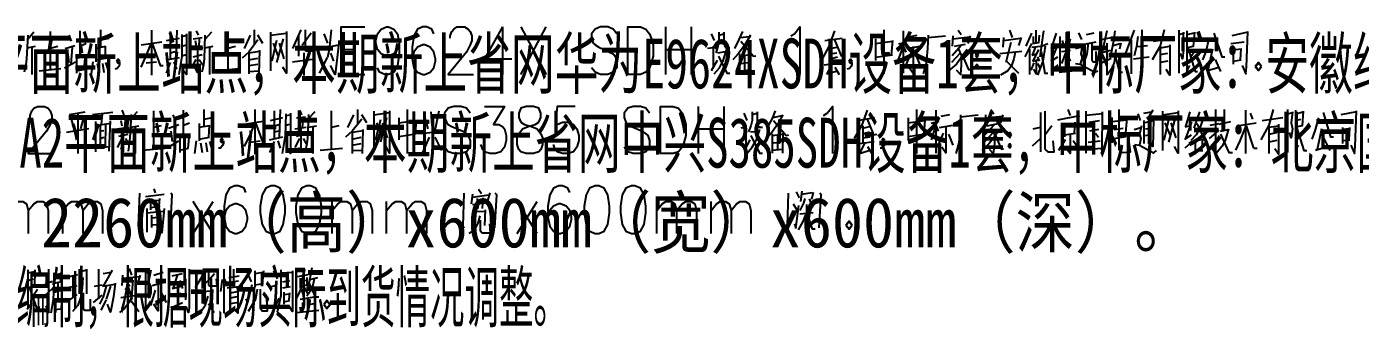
# Model space of a CAD drawing. Header units: metres. Extents: x 17 to 1264, y 17 to 859.
# Drawn here: x 667.9 to 985.7, y 331.8 to 403.9 of the extents above; entities that cross this region are included whole.
import ezdxf

# ---------------------------------------------------------------- set-up
doc = ezdxf.new("R2010")
doc.units = ezdxf.units.M
for name, color, linetype in [('LINES', 7, 'Continuous'), ('POLYLINES', 4, 'Continuous'), ('TEXTS', 3, 'Continuous')]:
    doc.layers.add(name, color=color, linetype=linetype)

msp = doc.modelspace()

# ---------------------------------------------------------------- linework, layer by layer
at = {"layer": 'LINES'}
for p, q in [((781.34, 403.92), (781.34, 392.54)), ((785.66, 392.54), (791.71, 403.92)), ((785.66, 403.92), (791.71, 392.54)), ((820.22, 392.54), (820.22, 403.92)), ((826.27, 403.92), (826.27, 392.54)), ((669.59, 402.62), (668.15, 400.9)), ((673.48, 402.77), (673.48, 393.7)), ((677.95, 401.9), (678.52, 400.46)), ((680.68, 396.72), (680.68, 402.91)), ((685.58, 398.88), (685.58, 403.2)), ((685.58, 400.75), (687.59, 401.18)), ((697.67, 403.06), (697.67, 392.4)), ((701.27, 400.61), (704.3, 401.18)), ((702.14, 402.77), (702.14, 396.29)), ((703.72, 403.06), (703.43, 396.43)), ((704.87, 402.05), (704.87, 396.72)), ((704.87, 401.62), (706.03, 401.9)), ((707.61, 401.04), (709.77, 401.33)), ((708.04, 400.61), (708.33, 399.31)), ((708.33, 402.91), (708.76, 401.9)), ((709.05, 401.18), (708.91, 398.88)), ((711.93, 402.62), (710.35, 400.9)), ((715.82, 402.77), (715.82, 393.7)), ((719.85, 398.74), (721.29, 401.9)), ((722.15, 403.2), (722.15, 399.74)), ((724.17, 399.89), (723.02, 401.9)), ((726.04, 402.62), (726.04, 393.41)), ((726.04, 401.9), (729.79, 402.34)), ((727.48, 400.61), (726.33, 395.71)), ((729.07, 401.04), (727.48, 395.42)), ((733.24, 403.2), (731.23, 398.74)), ((732.67, 401.9), (732.67, 396.86)), ((735.69, 402.34), (733.53, 399.46)), ((738.71, 402.19), (739.58, 400.03)), ((740.15, 399.17), (740.59, 403.2)), ((831.02, 402.19), (831.74, 400.61)), ((832.89, 402.62), (832.89, 400.46)), ((832.89, 401.9), (834.04, 402.19)), ((837.64, 400.9), (836.63, 398.74)), ((838.51, 402.77), (837.64, 400.9)), ((837.93, 401.33), (840.09, 401.62)), ((858.09, 400.61), (862.27, 401.18)), ((870.19, 401.04), (870.19, 395.86)), ((870.19, 399.89), (874.22, 400.46)), ((872.2, 403.2), (872.2, 392.69)), ((874.22, 400.61), (873.93, 397.15)), ((876.81, 402.91), (876.81, 392.83)), ((878.11, 401.47), (880.12, 401.9)), ((882.71, 401.33), (886.89, 401.76)), ((888.62, 401.76), (888.47, 399.31)), ((888.62, 401.04), (892.65, 401.47)), ((889.91, 403.06), (890.63, 402.05)), ((892.79, 401.76), (892.22, 399.89)), ((900.71, 401.33), (900.57, 399.02)), ((900.71, 400.61), (904.75, 401.18)), ((902.15, 403.06), (902.73, 401.33)), ((904.89, 401.33), (904.31, 399.46)), ((907.34, 402.34), (906.04, 399.31)), ((907.77, 401.62), (907.77, 400.03)), ((908.49, 400.03), (908.49, 403.06)), ((909.21, 401.9), (909.07, 400.03)), ((910.22, 402.91), (909.35, 396.72)), ((913.24, 402.34), (912.09, 398.74)), ((914.11, 401.62), (914.11, 393.26)), ((914.68, 400.61), (915.11, 399.31)), ((915.55, 394.13), (915.69, 402.62)), ((916.55, 401.04), (915.98, 398.74)), ((918.57, 402.48), (919.29, 400.9)), ((920.44, 402.05), (922.31, 402.48)), ((924.04, 400.9), (926.35, 401.33)), ((925.34, 402.91), (924.19, 397.87)), ((931.82, 403.06), (929.8, 397.58)), ((931.1, 400.75), (931.1, 392.69)), ((933.69, 403.2), (933.69, 392.26)), ((936.43, 400.46), (941.32, 401.18)), ((942.47, 403.06), (942.47, 392.83)), ((942.47, 402.05), (943.63, 402.34)), ((943.63, 402.62), (943.34, 399.89)), ((944.35, 402.05), (946.22, 402.48)), ((944.35, 400.61), (945.64, 400.75)), ((958.89, 402.62), (955.15, 401.76)), ((668.01, 398.88), (670.03, 399.31)), ((669.16, 399.02), (669.16, 392.54)), ((675.35, 399.17), (673.48, 398.74)), ((677.08, 398.74), (679.39, 399.46)), ((677.66, 397.87), (677.95, 395.42)), ((678.52, 394.99), (678.81, 399.02)), ((679.82, 397.3), (679.82, 392.83)), ((680.68, 399.31), (682.12, 400.03)), ((681.83, 397.3), (681.55, 393.84)), ((684.43, 399.74), (684.43, 395.57)), ((686.73, 399.17), (684.43, 398.74)), ((686.73, 396.43), (686.73, 399.31)), ((695.23, 399.6), (700.12, 400.32)), ((702.14, 399.31), (703.29, 399.46)), ((702.14, 397.73), (703.29, 398.02)), ((704.87, 399.31), (705.88, 399.6)), ((704.87, 397.01), (705.88, 397.3)), ((707.18, 398.45), (709.91, 398.88)), ((707.61, 396.72), (709.77, 397.3)), ((710.35, 398.88), (712.36, 399.31)), ((711.5, 399.02), (711.5, 392.54)), ((717.69, 399.17), (715.82, 398.74)), ((723.45, 398.02), (720.86, 397.58)), ((720.86, 397.87), (720.86, 392.69)), ((723.31, 392.69), (723.45, 398.3)), ((726.62, 400.03), (727.77, 397.01)), ((728.06, 400.03), (729.21, 396.29)), ((733.96, 397.73), (733.96, 392.26)), ((737.99, 398.74), (742.31, 399.6)), ((740.15, 399.17), (739.58, 396.58)), ((740.3, 397.58), (741.02, 395.71)), ((742.89, 398.45), (746.35, 398.45)), ((820.22, 398.45), (826.27, 398.45)), ((831.59, 398.88), (830.15, 398.74)), ((831.59, 394.42), (831.59, 399.31)), ((832.6, 397.73), (834.47, 398.02)), ((834.62, 398.3), (833.75, 395.57)), ((837.79, 397.44), (837.79, 392.83)), ((837.79, 396.86), (840.23, 397.3)), ((840.38, 397.44), (840.09, 392.83)), ((859.39, 399.31), (859.39, 395.14)), ((859.39, 398.74), (860.97, 399.02)), ((859.39, 397.44), (860.97, 397.73)), ((876.81, 399.31), (875.51, 395.86)), ((877.39, 400.18), (875.66, 399.74)), ((876.81, 399.31), (877.39, 397.87)), ((878.54, 397.44), (877.24, 394.42)), ((877.67, 398.74), (880.84, 399.31)), ((879.26, 392.83), (879.26, 399.17)), ((879.69, 397.3), (880.84, 394.7)), ((890.35, 397.58), (888.33, 395.42)), ((890.63, 399.46), (888.47, 397.01)), ((889.05, 399.31), (891.64, 399.74)), ((889.91, 398.74), (890.63, 397.15)), ((890.63, 396.72), (892.07, 398.59)), ((905.03, 398.02), (899.85, 397.44)), ((902.44, 400.18), (901.29, 395.42)), ((907.34, 399.89), (905.75, 396.72)), ((906.91, 398.59), (906.91, 392.54)), ((907.48, 399.02), (909.5, 399.31)), ((907.48, 397.15), (908.63, 397.44)), ((907.63, 399.89), (909.07, 400.18)), ((908.35, 399.17), (907.63, 397.3)), ((909.07, 398.45), (907.77, 395.86)), ((909.79, 399.31), (911.23, 399.89)), ((913.24, 398.88), (911.95, 398.59)), ((913.67, 399.74), (912.09, 395.86)), ((914.54, 398.02), (916.7, 398.3)), ((915.55, 397.87), (914.54, 395.14)), ((917.85, 398.74), (919.43, 399.17)), ((920.59, 397.44), (919.87, 395.42)), ((920.01, 399.74), (922.75, 400.32)), ((920.87, 399.89), (920.59, 397.44)), ((921.74, 400.03), (921.74, 396)), ((923.9, 397.73), (926.2, 398.3)), ((925.34, 400.03), (925.34, 392.4)), ((926.78, 399.46), (928.51, 399.89)), ((928.65, 400.03), (928.36, 398.59)), ((932.54, 399.17), (934.99, 399.46)), ((938.01, 399.31), (938.01, 392.54)), ((938.01, 398.88), (940.31, 399.31)), ((938.01, 397.3), (939.88, 397.58)), ((946.36, 398.16), (945.35, 396.72)), ((950.54, 398.59), (949.39, 393.55)), ((954.86, 399.89), (958.03, 400.32)), ((955.43, 398.74), (955.43, 394.99)), ((957.31, 398.59), (955.43, 398.3)), ((957.16, 396), (957.31, 398.74)), ((676.94, 394.13), (679.53, 395.57)), ((679.82, 396.43), (681.83, 396.86)), ((683.71, 395.57), (683.27, 392.69)), ((684.43, 396), (686.73, 396.43)), ((684.71, 395.14), (685.15, 392.83)), ((686.01, 395.14), (686.3, 392.98)), ((686.73, 395.42), (687.59, 392.69)), ((689.75, 395.71), (689.61, 395.71)), ((696.38, 395.28), (698.83, 395.57)), ((701.13, 396), (704.3, 396.58)), ((702.14, 395.42), (701.13, 392.83)), ((703, 395.57), (703.58, 393.84)), ((704.87, 396.86), (704.15, 392.54)), ((708.19, 396.14), (707.18, 394.13)), ((709.05, 396.14), (709.91, 394.85)), ((720.86, 396), (723.02, 396.43)), ((720.86, 394.7), (723.02, 394.99)), ((731.23, 395.57), (736.55, 396.29)), ((737.71, 392.83), (739.58, 396.58)), ((832.46, 395.86), (831.02, 393.41)), ((838.07, 395.14), (839.8, 395.42)), ((838.94, 397.01), (838.94, 393.55)), ((857.95, 394.85), (862.12, 395.42)), ((859.82, 394.99), (858.67, 392.83)), ((859.39, 396.29), (861.11, 396.72)), ((860.54, 394.27), (861.55, 392.54)), ((864.28, 395.71), (864.14, 395.71)), ((874.22, 397.15), (870.19, 396.58)), ((879.26, 392.69), (878.25, 394.13)), ((894.52, 397.15), (894.23, 397.15)), ((894.52, 394.42), (894.23, 394.42)), ((901.43, 395.71), (904.31, 392.83)), ((907.91, 395.28), (907.19, 393.55)), ((907.63, 395.71), (909.07, 396.14)), ((908.78, 396.72), (909.21, 395.71)), ((908.78, 395.14), (909.35, 394.13)), ((913.67, 394.85), (911.95, 393.41)), ((912.09, 395.71), (913.67, 396.72)), ((915.98, 397.15), (916.55, 395.71)), ((924.04, 395.28), (926.35, 396.43)), ((931.67, 396.29), (935.42, 396.72)), ((939.88, 395.71), (938.01, 395.42)), ((949.1, 393.41), (951.98, 394.27)), ((951.11, 396.14), (952.41, 393.26)), ((955.43, 395.71), (957.31, 396)), ((670.89, 393.41), (676.07, 393.98)), ((679.82, 393.41), (681.83, 393.84)), ((713.23, 393.41), (718.41, 393.98)), ((720.86, 393.26), (723.31, 393.41)), ((742.89, 392.54), (748.51, 392.54)), ((840.09, 393.55), (837.79, 393.26)), ((858.52, 392.69), (861.11, 393.41)), ((913.96, 393.12), (916.99, 393.41)), ((922.46, 393.12), (923.18, 393.41)), ((827.99, 373.68), (827.99, 384.91)), ((834.04, 384.91), (834.04, 373.68)), ((678.09, 383.04), (681.83, 383.62)), ((678.52, 381.89), (679.1, 379.87)), ((680.11, 383.33), (680.11, 373.68)), ((680.83, 379.58), (681.55, 382.32)), ((688.46, 383.47), (683.56, 382.9)), ((685.72, 380.59), (686.01, 383.18)), ((687.59, 374.26), (687.88, 381.46)), ((689.9, 382.18), (692.06, 382.46)), ((690.33, 381.6), (690.62, 380.3)), ((690.62, 384.05), (691.05, 382.9)), ((691.48, 382.32), (691.19, 380.02)), ((694.22, 383.62), (692.78, 382.03)), ((698.11, 383.9), (698.11, 374.83)), ((702.71, 382.9), (703.29, 381.6)), ((705.31, 377.71), (705.31, 384.05)), ((710.2, 380.02), (710.2, 384.19)), ((710.2, 381.89), (712.22, 382.32)), ((719.85, 380.74), (724.75, 381.46)), ((722.3, 384.19), (722.3, 373.54)), ((726.04, 381.6), (728.92, 382.32)), ((726.91, 383.9), (726.91, 377.42)), ((728.35, 384.19), (728.06, 377.57)), ((729.64, 383.18), (729.5, 377.86)), ((729.64, 382.75), (730.79, 382.9)), ((732.23, 382.18), (734.39, 382.46)), ((732.67, 381.6), (732.95, 380.3)), ((732.95, 384.05), (733.39, 382.9)), ((733.82, 382.32), (733.53, 380.02)), ((736.55, 383.62), (735.11, 382.03)), ((740.44, 383.9), (740.44, 374.83)), ((744.47, 379.87), (745.91, 382.9)), ((746.78, 384.19), (746.78, 380.88)), ((748.94, 381.02), (747.79, 382.9)), ((750.67, 383.76), (750.67, 374.4)), ((750.67, 382.9), (754.41, 383.47)), ((752.25, 381.74), (750.95, 376.85)), ((753.69, 382.18), (752.25, 376.42)), ((756.57, 382.18), (756.57, 376.99)), ((756.57, 381.02), (760.6, 381.6)), ((758.59, 384.19), (758.59, 373.68)), ((760.75, 381.74), (760.46, 378.29)), ((763.63, 379.58), (762.76, 382.46)), ((764.2, 383.62), (764.49, 380.3)), ((765.21, 378.86), (766.22, 383.9)), ((838.79, 383.33), (839.51, 381.6)), ((840.81, 383.62), (840.81, 381.6)), ((840.81, 383.04), (841.96, 383.33)), ((845.56, 382.03), (844.41, 379.87)), ((846.28, 383.9), (845.56, 382.03)), ((845.71, 382.32), (848.01, 382.75)), ((865.87, 381.6), (870.04, 382.32)), ((877.96, 382.18), (877.96, 376.99)), ((877.96, 381.02), (881.99, 381.6)), ((879.98, 384.19), (879.98, 373.68)), ((881.99, 381.74), (881.71, 378.29)), ((884.59, 384.05), (884.59, 373.82)), ((885.88, 382.61), (887.9, 383.04)), ((890.49, 382.46), (894.67, 382.9)), ((896.39, 382.9), (896.25, 380.45)), ((896.39, 382.18), (900.43, 382.61)), ((897.69, 384.19), (898.41, 383.18)), ((900.57, 382.9), (899.99, 381.02)), ((909.5, 383.47), (909.5, 374.11)), ((910.65, 374.69), (910.65, 383.76)), ((913.67, 381.74), (918.86, 382.75)), ((916.7, 382.75), (916.12, 384.19)), ((920.3, 383.76), (920.3, 373.82)), ((920.3, 383.62), (920.3, 374.4)), ((924.33, 383.18), (920.3, 382.75)), ((921.02, 381.17), (923.61, 381.6)), ((924.19, 374.4), (924.33, 383.62)), ((926.49, 382.32), (926.49, 376.27)), ((926.49, 381.31), (930.09, 381.74)), ((930.09, 382.18), (929.66, 377.71)), ((932.68, 383.18), (933.26, 381.6)), ((934.12, 383.33), (935.99, 383.62)), ((934.12, 381.02), (936.43, 381.6)), ((934.12, 381.6), (934.12, 376.13)), ((934.84, 382.46), (935.42, 381.46)), ((936.28, 384.05), (935.13, 382.03)), ((938.59, 383.76), (938.59, 374.4)), ((938.59, 382.9), (942.33, 383.47)), ((940.03, 381.74), (938.87, 376.85)), ((941.61, 382.18), (940.03, 376.42)), ((945.07, 383.62), (944.06, 380.16)), ((947.37, 383.62), (946.07, 379.73)), ((946.79, 381.6), (948.23, 382.03)), ((953.27, 384.19), (953.27, 379.15)), ((958.46, 373.68), (958.46, 384.05)), ((959.47, 383.33), (960.04, 381.89)), ((962.35, 381.6), (967.24, 382.32)), ((968.39, 384.19), (968.39, 373.97)), ((968.39, 383.18), (969.55, 383.47)), ((969.55, 383.62), (969.26, 381.02)), ((970.27, 383.18), (972.14, 383.62)), ((970.27, 381.6), (971.56, 381.89)), ((980.78, 381.02), (983.95, 381.46)), ((984.81, 383.62), (981.07, 382.9)), ((682.7, 379.58), (677.37, 378.72)), ((684.28, 381.31), (684.28, 374.11)), ((687.88, 380.88), (684.28, 380.3)), ((685.43, 380.45), (685.43, 375.12)), ((686.3, 379.15), (685.43, 379.01)), ((686.73, 380.59), (686.59, 375.26)), ((689.47, 379.58), (692.35, 380.02)), ((689.9, 377.86), (692.06, 378.29)), ((692.63, 380.02), (694.65, 380.3)), ((693.79, 380.16), (693.79, 373.68)), ((699.98, 380.3), (698.11, 379.87)), ((701.71, 379.73), (704.15, 380.59)), ((702.28, 379.01), (702.57, 376.56)), ((703.15, 376.13), (703.43, 380.16)), ((704.44, 378.29), (704.44, 373.97)), ((705.31, 380.45), (706.75, 381.02)), ((706.6, 378.29), (706.31, 374.98)), ((709.05, 380.88), (709.05, 376.7)), ((711.5, 380.3), (709.05, 379.87)), ((711.35, 377.57), (711.5, 380.45)), ((726.91, 380.3), (728.06, 380.59)), ((726.91, 378.86), (728.06, 379.15)), ((729.5, 378.14), (730.51, 378.29)), ((729.64, 380.45), (730.51, 380.74)), ((731.8, 379.58), (734.54, 380.02)), ((732.23, 377.86), (734.39, 378.29)), ((734.97, 380.02), (736.99, 380.3)), ((736.12, 380.16), (736.12, 373.68)), ((742.31, 380.3), (740.44, 379.87)), ((748.07, 379.15), (745.48, 378.72)), ((745.48, 379.01), (745.48, 373.68)), ((747.93, 373.68), (748.07, 379.44)), ((751.24, 381.02), (752.39, 378.14)), ((752.68, 381.02), (753.83, 377.42)), ((760.6, 378.29), (756.57, 377.71)), ((767.23, 379.01), (762.04, 378.43)), ((827.99, 379.58), (834.04, 379.58)), ((839.37, 380.02), (838.07, 379.73)), ((839.37, 375.55), (839.37, 380.45)), ((840.38, 378.86), (842.25, 379.01)), ((842.54, 379.44), (841.67, 376.7)), ((845.56, 378.43), (845.56, 373.82)), ((845.56, 378), (848.01, 378.29)), ((848.15, 378.58), (848.01, 373.82)), ((867.16, 380.3), (867.16, 376.27)), ((867.16, 379.73), (868.75, 380.16)), ((867.16, 378.43), (868.75, 378.86)), ((881.99, 378.29), (877.96, 377.71)), ((885.31, 381.31), (883.43, 380.88)), ((884.59, 380.45), (883.43, 376.99)), ((884.59, 380.45), (885.16, 379.01)), ((886.31, 378.58), (885.02, 375.55)), ((885.45, 379.87), (888.62, 380.45)), ((887.03, 373.82), (887.03, 380.3)), ((887.61, 378.29), (888.62, 375.7)), ((898.27, 378.72), (896.11, 376.42)), ((898.55, 380.59), (896.25, 378.14)), ((896.83, 380.3), (899.42, 380.88)), ((897.69, 379.73), (898.55, 378.29)), ((898.55, 377.86), (899.85, 379.58)), ((902.3, 378.29), (902.15, 378.29)), ((907.77, 379.58), (909.5, 380.02)), ((912.23, 380.3), (910.65, 378.14)), ((915.26, 380.88), (915.26, 377.71)), ((915.26, 380.3), (917.71, 380.88)), ((915.26, 378.14), (917.85, 378.58)), ((917.71, 381.17), (917.56, 378.58)), ((923.32, 379.44), (921.16, 379.01)), ((922.31, 381.31), (922.31, 376.56)), ((922.6, 378.58), (923.32, 377.57)), ((927.07, 379.44), (929.23, 379.73)), ((931.82, 379.44), (933.4, 379.87)), ((934.55, 379.58), (935.85, 379.73)), ((934.55, 378), (935.99, 378.29)), ((935.27, 381.31), (935.27, 375.98)), ((939.16, 381.02), (940.31, 378.14)), ((940.6, 381.02), (941.75, 377.42)), ((945.21, 380.3), (943.91, 380.02)), ((945.5, 381.17), (944.06, 377.28)), ((949.82, 377.28), (952.12, 379.3)), ((949.96, 380.45), (952.12, 380.88)), ((952.12, 380.74), (954.86, 381.31)), ((952.41, 379.01), (954.28, 379.44)), ((956.3, 380.3), (960.91, 381.02)), ((960.33, 374.98), (958.6, 380.3)), ((963.93, 380.45), (963.93, 373.68)), ((963.93, 380.02), (966.23, 380.3)), ((963.93, 378.29), (965.8, 378.72)), ((972.28, 379.3), (971.27, 377.86)), ((976.46, 379.58), (975.45, 374.69)), ((981.5, 379.87), (981.5, 376.13)), ((983.23, 379.58), (981.5, 379.44)), ((983.08, 376.99), (983.23, 379.87)), ((684.28, 374.98), (687.59, 375.41)), ((685.43, 377.28), (686.3, 377.57)), ((690.62, 377.28), (689.47, 375.12)), ((691.48, 377.28), (692.2, 375.98)), ((701.56, 375.12), (704.15, 376.7)), ((704.44, 377.57), (706.46, 378)), ((708.33, 376.7), (707.9, 373.68)), ((709.05, 377.14), (711.5, 377.57)), ((709.34, 376.27), (709.77, 373.97)), ((710.63, 376.27), (710.92, 374.11)), ((711.5, 376.56), (712.36, 373.68)), ((714.52, 376.85), (714.23, 376.85)), ((721.15, 376.42), (723.59, 376.7)), ((725.75, 376.99), (728.92, 377.71)), ((726.91, 376.56), (725.75, 373.97)), ((727.77, 376.7), (728.35, 374.98)), ((729.5, 378), (728.78, 373.68)), ((732.95, 377.28), (731.8, 375.12)), ((733.82, 377.28), (734.54, 375.98)), ((745.48, 377.14), (747.64, 377.57)), ((745.48, 375.7), (747.64, 376.13)), ((762.33, 373.97), (763.91, 377.57)), ((765.21, 377.57), (766.79, 374.4)), ((840.23, 376.99), (838.94, 374.54)), ((845.85, 376.27), (847.72, 376.42)), ((846.86, 378.14), (846.86, 374.69)), ((865.72, 375.98), (869.9, 376.56)), ((867.59, 376.13), (866.44, 373.97)), ((867.16, 377.42), (868.89, 377.71)), ((868.31, 375.41), (869.32, 373.68)), ((872.2, 376.85), (871.91, 376.85)), ((887.03, 373.68), (886.03, 375.26)), ((902.3, 375.55), (902.15, 375.55)), ((907.63, 375.55), (909.5, 377.28)), ((915.4, 376.99), (913.82, 374.4)), ((917.27, 376.85), (918.57, 374.98)), ((920.87, 376.42), (923.75, 376.7)), ((929.8, 377.71), (926.49, 377.14)), ((943.91, 377.14), (945.5, 378.14)), ((945.5, 376.42), (943.91, 374.98)), ((946.36, 376.99), (946.36, 373.54)), ((948.09, 376.99), (946.36, 376.7)), ((947.95, 374.4), (948.23, 377.14)), ((965.8, 376.85), (963.93, 376.42)), ((975.02, 374.54), (977.9, 375.41)), ((977.03, 377.28), (978.47, 374.4)), ((981.5, 376.85), (983.23, 376.99)), ((695.51, 374.54), (700.84, 374.98)), ((704.44, 374.54), (706.46, 374.98)), ((737.85, 374.54), (743.18, 374.98)), ((745.48, 374.4), (747.93, 374.54)), ((848.01, 374.69), (845.56, 374.4)), ((866.3, 373.68), (868.89, 374.54)), ((920.3, 374.69), (924.04, 374.98)), ((936.57, 373.97), (937.15, 374.4)), ((946.36, 374.26), (948.23, 374.4)), ((960.33, 374.98), (961.19, 374.98)), ((696.23, 363.46), (700.7, 364.03)), ((697.39, 363.02), (697.39, 360.29)), ((697.39, 362.45), (699.55, 362.59)), ((698.25, 365.33), (698.54, 364.32)), ((699.55, 363.02), (699.4, 361.15)), ((774.14, 364.03), (773.85, 361.73)), ((774.14, 363.31), (778.03, 363.89)), ((775.29, 363.02), (775.43, 360.58)), ((775.58, 365.18), (776.3, 364.18)), ((776.59, 363.17), (776.44, 360.58)), ((778.31, 364.32), (777.74, 362.45)), ((851.32, 364.61), (852.04, 363.17)), ((852.62, 364.75), (852.33, 362.3)), ((852.47, 364.03), (855.21, 364.46)), ((854.35, 362.88), (855.21, 360.86)), ((855.35, 364.46), (854.92, 362.74)), ((676.51, 354.67), (676.51, 362.3)), ((696.52, 360.58), (696.52, 354.96)), ((696.52, 359.57), (700.55, 360)), ((697.39, 360.86), (699.69, 361.15)), ((707.61, 354.67), (712.36, 362.3)), ((712.36, 354.67), (707.61, 362.3)), ((740.73, 354.67), (740.73, 362.3)), ((753.69, 354.67), (753.69, 362.3)), ((774.14, 361.58), (777.74, 362.02)), ((774.71, 360.58), (774.71, 356.98)), ((774.71, 359.86), (777.02, 360)), ((777.16, 360.29), (777.02, 356.54)), ((784.79, 354.67), (789.55, 362.3)), ((789.55, 354.67), (784.79, 362.3)), ((818.06, 354.67), (818.06, 362.3)), ((831.02, 354.67), (831.02, 362.3)), ((850.6, 361.73), (851.47, 360.29)), ((851.18, 355.82), (851.9, 361.3)), ((855.35, 359.57), (852.19, 359.28)), ((853.77, 361.58), (853.77, 354.53)), ((853.91, 359.28), (855.07, 355.68)), ((697.67, 358.99), (697.67, 356.11)), ((697.67, 358.42), (699.26, 358.56)), ((697.67, 356.69), (699.4, 356.83)), ((699.4, 358.99), (699.26, 356.98)), ((850.89, 356.98), (851.18, 355.97)), ((855.79, 355.68), (855.07, 355.68)), ((733.96, 346.46), (733.96, 339.7)), ((735.83, 346.46), (734.97, 341.86)), ((668.15, 346.03), (668.15, 336.96)), ((668.15, 345.31), (669.88, 345.6)), ((668.15, 343.44), (669.45, 343.87)), ((669.88, 346.03), (669.74, 342.14)), ((672.33, 342.72), (674.06, 343.3)), ((676.22, 345.17), (674.35, 344.59)), ((676.07, 343.15), (676.22, 345.46)), ((678.09, 344.45), (680.11, 344.88)), ((678.95, 339.41), (678.95, 344.74)), ((680.39, 346.18), (680.39, 340.27)), ((682.27, 345.89), (680.39, 345.46)), ((682.27, 340.27), (682.27, 346.18)), ((685, 346.18), (685, 339.12)), ((688.31, 345.89), (686.15, 342.14)), ((686.15, 345.17), (688.03, 345.46)), ((690.76, 344.74), (690.62, 342.29)), ((690.76, 344.02), (694.94, 344.45)), ((692.35, 346.32), (692.92, 344.74)), ((694.94, 344.74), (694.36, 342.86)), ((696.23, 346.18), (696.23, 336.24)), ((696.23, 345.31), (697.39, 345.46)), ((698.25, 344.74), (700.41, 345.46)), ((702.57, 344.59), (705.02, 345.17)), ((703.87, 344.88), (702.86, 341.71)), ((704.44, 343.44), (705.02, 341.57)), ((705.74, 343.87), (705.74, 338.83)), ((709.63, 344.3), (708.04, 341.71)), ((710.06, 346.32), (709.63, 344.3)), ((709.77, 344.45), (709.77, 341.57)), ((711.21, 346.32), (711.21, 342.43)), ((714.52, 343.73), (714.09, 340.85)), ((714.95, 335.66), (714.95, 346.18)), ((714.95, 343.87), (715.67, 342.43)), ((716.11, 344.16), (718.55, 344.59)), ((718.41, 343.3), (716.25, 343.01)), ((717.26, 341.86), (717.26, 346.18)), ((720.71, 344.74), (721.43, 343.15)), ((722.3, 345.74), (722.3, 341.86)), ((722.3, 345.17), (724.17, 345.46)), ((724.31, 345.74), (724.03, 342.58)), ((726.76, 345.74), (727.63, 343.87)), ((728.49, 345.31), (731.23, 345.46)), ((728.92, 343.15), (730.65, 343.44)), ((729.79, 344.88), (729.79, 342)), ((732.52, 344.45), (734.97, 344.88)), ((733.1, 344.02), (733.1, 341.57)), ((733.1, 343.44), (734.68, 343.58)), ((734.68, 344.16), (734.68, 342.43)), ((735.4, 343.73), (737.27, 344.16)), ((669.88, 342.14), (668.15, 341.71)), ((670.46, 341.28), (669.31, 339.55)), ((674.06, 341.57), (672.19, 339.84)), ((676.22, 343.15), (674.35, 342.72)), ((674.35, 340.7), (676.79, 341.28)), ((675.35, 342.86), (675.35, 338.98)), ((677.8, 338.54), (679.96, 340.13)), ((678.09, 341.86), (679.96, 342.29)), ((683.99, 342.14), (685.87, 342.43)), ((686.01, 342.14), (688.89, 342.58)), ((687.88, 342.14), (686.87, 338.98)), ((690.33, 339.41), (695.08, 340.13)), ((691.34, 341.57), (692.49, 340.27)), ((691.77, 343.15), (692.49, 342.14)), ((697.1, 339.26), (696.67, 340.27)), ((698.54, 341.14), (697.39, 337.54)), ((697.82, 342.29), (700.99, 343.15)), ((699.83, 340.85), (701.13, 338.26)), ((702.57, 341.57), (704.73, 342.14)), ((702.57, 339.7), (704.73, 340.42)), ((703.87, 341.71), (703.87, 337.68)), ((709.77, 341.28), (709.77, 337.97)), ((709.77, 340.85), (712.07, 340.99)), ((712.22, 341.28), (712.07, 337.97)), ((715.67, 341.71), (719.42, 342.14)), ((716.39, 340.85), (716.39, 335.66)), ((716.39, 340.56), (718.27, 340.85)), ((721.58, 342.43), (720.57, 338.11)), ((722.3, 342.43), (724.31, 342.72)), ((726.04, 342), (727.34, 342.29)), ((727.34, 342.72), (727.05, 337.1)), ((728.92, 341.71), (730.79, 342)), ((729.21, 340.7), (729.21, 337.82)), ((729.21, 340.13), (730.51, 340.27)), ((730.51, 340.56), (730.36, 338.83)), ((733.67, 342.29), (732.23, 339.26)), ((733.1, 342.14), (734.83, 342.43)), ((733.96, 341.86), (734.83, 340.42)), ((668.01, 336.67), (669.16, 338.26)), ((674.78, 339.26), (674.78, 335.81)), ((676.36, 339.12), (674.78, 338.83)), ((676.22, 336.82), (676.36, 339.41)), ((683.85, 338.26), (685.87, 339.98)), ((686.87, 338.83), (685.58, 336.38)), ((692.92, 338.54), (694.65, 336.1)), ((702.28, 336.96), (705.02, 338.26)), ((709.19, 335.66), (710.35, 337.39)), ((711.07, 339.7), (710.35, 337.39)), ((711.21, 337.97), (712.51, 335.81)), ((717.98, 339.55), (716.39, 339.26)), ((716.39, 337.97), (717.98, 338.26)), ((720.14, 339.12), (720.57, 338.11)), ((727.05, 336.96), (728.06, 339.26)), ((729.21, 338.4), (730.65, 338.69)), ((733.1, 338.98), (736.41, 339.55)), ((733.67, 338.26), (733.67, 336.1)), ((734.83, 339.26), (734.83, 336.1)), ((734.83, 337.68), (736.41, 337.97)), ((674.78, 336.53), (676.51, 336.82)), ((732.23, 335.81), (737.56, 336.38))]:
    msp.add_line(p, q, dxfattribs=at)
at = {"layer": 'POLYLINES'}
for points in [[(742.89, 392.54), (742.89, 403.92), (748.51, 403.92)], [(756.71, 400.03), (756.28, 398.45), (755.42, 397.44), (754.12, 396.86), (753.69, 396.86), (752.39, 397.44), (751.53, 398.45), (751.1, 400.03), (751.1, 400.61), (751.53, 402.19), (752.39, 403.34), (753.69, 403.92), (754.12, 403.92), (755.42, 403.34), (756.28, 402.19), (756.71, 400.03), (756.71, 397.44), (756.28, 394.7), (755.42, 393.12), (754.12, 392.54), (753.26, 392.54), (751.96, 393.12), (751.53, 394.13)], [(764.92, 402.19), (764.49, 403.34), (763.19, 403.92), (762.33, 403.92), (761.03, 403.34), (760.17, 401.76), (759.74, 399.02), (759.74, 396.29), (760.17, 394.13), (761.03, 393.12), (762.33, 392.54), (762.76, 392.54), (764.06, 393.12), (764.92, 394.13), (765.35, 395.71), (765.35, 396.29), (764.92, 397.87), (764.06, 399.02), (762.76, 399.6), (762.33, 399.6), (761.03, 399.02), (760.17, 397.87), (759.74, 396.29)], [(768.81, 401.18), (768.81, 401.76), (769.24, 402.77), (769.67, 403.34), (770.54, 403.92), (772.27, 403.92), (773.13, 403.34), (773.56, 402.77), (773.99, 401.76), (773.99, 400.61), (773.56, 399.6), (772.7, 397.87), (768.38, 392.54), (774.43, 392.54)], [(781.34, 403.92), (777.02, 396.29), (783.5, 396.29)], [(808.55, 402.19), (807.69, 403.34), (806.39, 403.92), (804.67, 403.92), (803.37, 403.34), (802.51, 402.19), (802.51, 401.18), (802.94, 400.03), (803.37, 399.6), (804.23, 399.02), (806.83, 397.87), (807.69, 397.44), (808.12, 396.86), (808.55, 395.71), (808.55, 394.13), (807.69, 393.12), (806.39, 392.54), (804.67, 392.54), (803.37, 393.12), (802.51, 394.13)], [(811.15, 392.54), (811.15, 403.92), (814.17, 403.92), (815.47, 403.34), (816.33, 402.19), (816.76, 401.18), (817.19, 399.6), (817.19, 396.86), (816.76, 395.28), (816.33, 394.13), (815.47, 393.12), (814.17, 392.54), (811.15, 392.54)], [(850.03, 401.76), (850.89, 402.19), (852.19, 403.92), (852.19, 392.54)], [(668.15, 401.9), (667.87, 396.29), (667.72, 394.85), (667.29, 393.12)], [(706.03, 402.19), (706.03, 392.54), (705.31, 393.41)], [(710.35, 401.9), (710.2, 396.29), (710.06, 394.85), (709.63, 393.12)], [(723.02, 400.75), (720.86, 397.87), (719.27, 396.43)], [(729.79, 402.77), (729.79, 392.83), (728.92, 394.27)], [(734.25, 403.2), (734.25, 398.45), (734.39, 398.16)], [(832.89, 400.61), (832.6, 399.17), (832.17, 397.73)], [(834.04, 402.62), (834.04, 401.04), (834.19, 399.46), (834.62, 398.88), (835.48, 398.88)], [(840.38, 401.9), (838.94, 399.46), (837.5, 397.44), (836.2, 396)], [(838.07, 400.46), (841.1, 396.86), (841.67, 397.01)], [(860.39, 402.91), (859.1, 399.17), (857.37, 396.14)], [(860.39, 400.75), (861.98, 397.01), (862.84, 397.15)], [(882.71, 401.9), (882.57, 398.74), (882.28, 395.14), (881.56, 392.69)], [(927.21, 402.91), (926.92, 400.46), (926.35, 397.73)], [(932.68, 401.62), (932.39, 399.17), (931.82, 397.01)], [(939.02, 403.2), (938.01, 399.31), (936.14, 396)], [(944.35, 402.91), (944.35, 393.26), (945.07, 394.7)], [(946.22, 402.62), (945.93, 399.17), (944.35, 398.88)], [(949.67, 401.04), (948.95, 398.02), (948.09, 396)], [(950.83, 402.34), (952.7, 396.72), (953.42, 396.72)], [(957.59, 394.7), (958.46, 392.69), (958.6, 394.27), (958.89, 402.77)], [(697.53, 399.89), (696.38, 397.15), (695.08, 394.27)], [(697.82, 399.89), (699.69, 394.7), (700.41, 394.7)], [(708.62, 398.74), (708.62, 392.98), (708.04, 394.13)], [(734.39, 398.16), (736.41, 398.16), (736.27, 400.03)], [(742.31, 400.03), (741.45, 392.54), (740.3, 394.7)], [(894.75, 397.13), (894.37, 397.61), (893.99, 397.13)], [(894.65, 397.13), (894.37, 397.49), (894.09, 397.13)], [(894.56, 397.13), (894.37, 397.37), (894.18, 397.13)], [(903.45, 397.87), (903.16, 396.29), (902.59, 394.56)], [(910.65, 399.31), (910.07, 395.71), (908.78, 392.4)], [(909.64, 398.02), (910.51, 392.83), (911.23, 392.83)], [(919.43, 399.46), (919.15, 397.44), (919.43, 396.58), (919, 394.99)], [(921.74, 396), (922.03, 395.57), (922.75, 395.57), (922.75, 398.02)], [(927.5, 398.45), (927.07, 395.42), (926.63, 394.13), (925.48, 392.54)], [(940.31, 399.6), (940.31, 392.4), (939.45, 393.7)], [(943.34, 399.89), (943.63, 398.45), (943.34, 396.29), (942.91, 397.58)], [(944.63, 398.88), (946.36, 393.26), (946.94, 393.26)], [(690.04, 395.57), (690.04, 394.99), (689.9, 394.42), (689.47, 393.98), (689.03, 393.84)], [(690.1, 395.72), (689.72, 396.19), (689.34, 395.72)], [(689.34, 395.72), (689.72, 395.24), (690.1, 395.72)], [(690.01, 395.72), (689.72, 396.07), (689.44, 395.72)], [(689.44, 395.72), (689.72, 395.36), (690.01, 395.72)], [(689.91, 395.72), (689.72, 395.95), (689.53, 395.72)], [(689.53, 395.72), (689.72, 395.48), (689.91, 395.72)], [(831.74, 392.69), (833.03, 394.13), (833.75, 395.57)], [(832.75, 396.86), (834.76, 392.83), (835.48, 392.83)], [(864.57, 395.57), (864.57, 394.99), (864.43, 394.42), (863.99, 393.98), (863.42, 393.84)], [(864.61, 395.72), (864.23, 396.19), (863.85, 395.72)], [(863.85, 395.72), (864.23, 395.24), (864.61, 395.72)], [(864.51, 395.72), (864.23, 396.07), (863.95, 395.72)], [(863.95, 395.72), (864.23, 395.36), (864.51, 395.72)], [(864.42, 395.72), (864.23, 395.95), (864.04, 395.72)], [(864.04, 395.72), (864.23, 395.48), (864.42, 395.72)], [(890.63, 396.58), (889.48, 394.99), (887.61, 393.41)], [(890.63, 397.15), (890.63, 394.85), (890.49, 392.54), (889.48, 393.55)], [(890.92, 397.01), (892.36, 393.7), (892.94, 393.7)], [(893.99, 397.13), (894.37, 396.66), (894.75, 397.13)], [(894.75, 394.42), (894.37, 394.89), (893.99, 394.42)], [(893.99, 394.42), (894.37, 393.94), (894.75, 394.42)], [(894.09, 397.13), (894.37, 396.78), (894.65, 397.13)], [(894.65, 394.42), (894.37, 394.77), (894.09, 394.42)], [(894.09, 394.42), (894.37, 394.06), (894.65, 394.42)], [(894.18, 397.13), (894.37, 396.9), (894.56, 397.13)], [(894.56, 394.42), (894.37, 394.65), (894.18, 394.42)], [(894.18, 394.42), (894.37, 394.18), (894.56, 394.42)], [(902.59, 394.56), (901.72, 393.41), (899.99, 392.4)], [(908.49, 395.86), (908.49, 392.69), (907.91, 393.84)], [(917.85, 395.14), (919, 394.99), (922.46, 393.12)], [(927.35, 396.86), (928.36, 393.12), (929.08, 393.12)], [(962.21, 394.42), (961.46, 395.36), (960.7, 394.42)], [(960.7, 394.42), (961.46, 393.47), (962.21, 394.42)], [(962.12, 394.42), (961.46, 395.24), (960.8, 394.42)], [(960.8, 394.42), (961.46, 393.59), (962.12, 394.42)], [(668.73, 382.32), (668.73, 382.75), (669.16, 383.9), (669.59, 384.48), (670.46, 384.91), (672.19, 384.91), (673.05, 384.48), (673.48, 383.9), (673.91, 382.75), (673.91, 381.74), (673.48, 380.59), (672.62, 379.01), (668.3, 373.68), (674.35, 373.68)], [(773.56, 383.33), (772.7, 384.48), (771.4, 384.91), (769.67, 384.91), (768.38, 384.48), (767.51, 383.33), (767.51, 382.32), (767.95, 381.17), (768.38, 380.59), (769.24, 380.16), (771.83, 379.01), (772.7, 378.43), (773.13, 378), (773.56, 376.85), (773.56, 375.26), (772.7, 374.11), (771.4, 373.68), (769.67, 373.68), (768.38, 374.11), (767.51, 375.26)], [(777.02, 384.91), (781.77, 384.91), (779.18, 380.59), (780.47, 380.59), (781.34, 380.16), (781.77, 379.58), (782.2, 378), (782.2, 376.85), (781.77, 375.26), (780.91, 374.11), (779.61, 373.68), (778.31, 373.68), (777.02, 374.11), (776.59, 374.69), (776.15, 375.84)], [(786.95, 384.91), (785.66, 384.48), (785.23, 383.33), (785.23, 382.32), (785.66, 381.17), (786.52, 380.59), (788.25, 380.16), (789.55, 379.58), (790.41, 378.43), (790.84, 377.42), (790.84, 375.84), (790.41, 374.69), (789.98, 374.11), (788.68, 373.68), (786.95, 373.68), (785.66, 374.11), (785.23, 374.69), (784.79, 375.84), (784.79, 377.42), (785.23, 378.43), (786.09, 379.58), (787.39, 380.16), (789.11, 380.59), (789.98, 381.17), (790.41, 382.32), (790.41, 383.33), (789.98, 384.48), (788.68, 384.91), (786.95, 384.91)], [(798.62, 384.91), (794.3, 384.91), (793.87, 380.16), (794.3, 380.59), (795.59, 381.17), (796.89, 381.17), (798.19, 380.59), (799.05, 379.58), (799.48, 378), (799.48, 376.85), (799.05, 375.26), (798.19, 374.11), (796.89, 373.68), (795.59, 373.68), (794.3, 374.11), (793.87, 374.69), (793.43, 375.84)], [(816.33, 383.33), (815.47, 384.48), (814.17, 384.91), (812.44, 384.91), (811.15, 384.48), (810.28, 383.33), (810.28, 382.32), (810.71, 381.17), (811.15, 380.59), (812.01, 380.16), (814.6, 379.01), (815.47, 378.43), (815.9, 378), (816.33, 376.85), (816.33, 375.26), (815.47, 374.11), (814.17, 373.68), (812.44, 373.68), (811.15, 374.11), (810.28, 375.26)], [(818.92, 373.68), (818.92, 384.91), (821.95, 384.91), (823.24, 384.48), (824.11, 383.33), (824.54, 382.32), (824.97, 380.59), (824.97, 378), (824.54, 376.27), (824.11, 375.26), (823.24, 374.11), (821.95, 373.68), (818.92, 373.68)], [(857.8, 382.75), (858.67, 383.33), (859.96, 384.91), (859.96, 373.68)], [(692.78, 383.04), (692.49, 377.42), (692.35, 375.98), (692.06, 374.26)], [(730.79, 383.33), (730.79, 373.68), (729.93, 374.54)], [(735.11, 383.04), (734.83, 377.42), (734.68, 375.98), (734.25, 374.26)], [(747.79, 381.89), (745.48, 379.01), (743.9, 377.57)], [(754.41, 383.9), (754.41, 373.82), (753.55, 375.41)], [(840.81, 381.6), (840.52, 380.3), (839.95, 378.86)], [(841.96, 383.62), (841.96, 382.18), (841.96, 380.59), (842.39, 380.02), (843.26, 380.02)], [(848.15, 382.9), (846.86, 380.59), (845.27, 378.43), (843.98, 377.14)], [(845.85, 381.6), (848.87, 378), (849.45, 378.14)], [(868.17, 384.05), (866.87, 380.3), (865.15, 377.28)], [(868.17, 381.89), (869.75, 378.14), (870.62, 378.29)], [(890.49, 382.9), (890.35, 379.73), (890.06, 376.27), (889.34, 373.68)], [(928.22, 384.19), (928.22, 375.12), (928.22, 374.69), (928.51, 374.4), (928.94, 373.97), (930.95, 374.11), (930.67, 376.42)], [(936.43, 381.74), (936.28, 375.41), (935.71, 376.56)], [(942.33, 383.9), (942.33, 373.82), (941.47, 375.41)], [(948.38, 382.32), (947.37, 379.58), (946.65, 378.14), (945.35, 376.85)], [(951.26, 384.19), (951.26, 373.68), (950.25, 374.98)], [(964.94, 384.19), (963.93, 380.45), (962.06, 376.99)], [(970.27, 384.05), (970.27, 374.4), (970.99, 375.7)], [(972.14, 383.76), (971.85, 380.3), (970.27, 380.02)], [(975.74, 382.18), (974.87, 379.15), (974.15, 377.14)], [(976.89, 383.47), (978.62, 377.71), (979.34, 377.71)], [(983.51, 375.7), (984.38, 373.68), (984.52, 375.41), (984.81, 383.9)], [(690.91, 379.73), (690.91, 374.11), (690.33, 375.12)], [(722.3, 381.02), (721.15, 378.29), (719.71, 375.41)], [(722.44, 381.02), (724.31, 375.84), (725.03, 375.84)], [(733.24, 379.73), (733.24, 374.11), (732.67, 375.12)], [(898.55, 378.29), (898.55, 375.98), (898.27, 373.68), (897.4, 374.69)], [(902.56, 378.24), (902.19, 378.71), (901.81, 378.24)], [(901.81, 378.24), (902.19, 377.76), (902.56, 378.24)], [(902.47, 378.24), (902.19, 378.59), (901.9, 378.24)], [(901.9, 378.24), (902.19, 377.88), (902.47, 378.24)], [(902.37, 378.24), (902.19, 378.47), (902, 378.24)], [(902, 378.24), (902.19, 378), (902.37, 378.24)], [(916.55, 378.29), (916.55, 373.68), (915.55, 374.98)], [(933.55, 380.3), (933.11, 378.29), (933.4, 377.28), (933.11, 375.7)], [(946.79, 380.88), (948.52, 377.14), (949.1, 377.14)], [(954.28, 379.58), (953.56, 376.85), (952.7, 375.41), (951.4, 373.68)], [(952.41, 378.29), (954.43, 373.97), (955.29, 373.97)], [(958.46, 380.3), (957.02, 376.7), (956.01, 374.54)], [(966.23, 380.74), (966.23, 373.54), (965.37, 374.83)], [(969.26, 381.02), (969.55, 379.58), (969.26, 377.42), (968.83, 378.72)], [(970.55, 380.02), (972.28, 374.4), (973, 374.4)], [(714.81, 376.7), (714.81, 376.13), (714.52, 375.55), (714.09, 374.98), (713.66, 374.98)], [(714.76, 376.82), (714.38, 377.29), (714.01, 376.82)], [(714.01, 376.82), (714.38, 376.35), (714.76, 376.82)], [(714.67, 376.82), (714.38, 377.17), (714.1, 376.82)], [(714.1, 376.82), (714.38, 376.46), (714.67, 376.82)], [(714.57, 376.82), (714.38, 377.05), (714.19, 376.82)], [(714.19, 376.82), (714.38, 376.58), (714.57, 376.82)], [(839.51, 373.68), (840.81, 375.26), (841.67, 376.7)], [(840.52, 378), (842.54, 373.82), (843.26, 373.82)], [(872.49, 376.7), (872.49, 376.13), (872.2, 375.55), (871.77, 374.98), (871.34, 374.98)], [(872.42, 376.82), (872.05, 377.29), (871.67, 376.82)], [(871.67, 376.82), (872.05, 376.35), (872.42, 376.82)], [(872.33, 376.82), (872.05, 377.17), (871.76, 376.82)], [(871.76, 376.82), (872.05, 376.46), (872.33, 376.82)], [(872.23, 376.82), (872.05, 377.05), (871.86, 376.82)], [(871.86, 376.82), (872.05, 376.58), (872.23, 376.82)], [(898.55, 377.71), (897.26, 376.13), (895.53, 374.4)], [(898.7, 378.14), (900.14, 374.83), (900.71, 374.83)], [(902.56, 375.52), (902.19, 375.99), (901.81, 375.52)], [(901.81, 375.52), (902.19, 375.05), (902.56, 375.52)], [(902.47, 375.52), (902.19, 375.87), (901.9, 375.52)], [(901.9, 375.52), (902.19, 375.16), (902.47, 375.52)], [(902.37, 375.52), (902.19, 375.76), (902, 375.52)], [(902, 375.52), (902.19, 375.28), (902.37, 375.52)], [(910.65, 374.69), (911.23, 374.11), (912.81, 374.11), (912.52, 376.7)], [(931.96, 375.84), (933.11, 375.7), (936.57, 373.82)], [(924.19, 374.11), (924.19, 374.4), (924.04, 374.98)], [(720.14, 364.46), (719.71, 365.47), (718.41, 366.05), (717.55, 366.05), (716.25, 365.47), (715.39, 363.89), (714.95, 361.15), (714.95, 358.56), (715.39, 356.4), (716.25, 355.25), (717.55, 354.67), (717.98, 354.67), (719.27, 355.25), (720.14, 356.4), (720.57, 357.98), (720.57, 358.56), (720.14, 360.14), (719.27, 361.15), (717.98, 361.73), (717.55, 361.73), (716.25, 361.15), (715.39, 360.14), (714.95, 358.56)], [(726.19, 366.05), (724.89, 365.47), (724.03, 363.89), (723.59, 361.15), (723.59, 359.57), (724.03, 356.83), (724.89, 355.25), (726.19, 354.67), (727.05, 354.67), (728.35, 355.25), (729.07, 356.83), (729.5, 359.57), (729.5, 361.15), (729.07, 363.89), (728.35, 365.47), (727.05, 366.05), (726.19, 366.05)], [(734.68, 366.05), (733.39, 365.47), (732.52, 363.89), (732.09, 361.15), (732.09, 359.57), (732.52, 356.83), (733.39, 355.25), (734.68, 354.67), (735.55, 354.67), (736.84, 355.25), (737.71, 356.83), (738.14, 359.57), (738.14, 361.15), (737.71, 363.89), (736.84, 365.47), (735.55, 366.05), (734.68, 366.05)], [(797.32, 364.46), (796.89, 365.47), (795.59, 366.05), (794.73, 366.05), (793.43, 365.47), (792.57, 363.89), (792.14, 361.15), (792.14, 358.56), (792.57, 356.4), (793.43, 355.25), (794.73, 354.67), (795.16, 354.67), (796.46, 355.25), (797.32, 356.4), (797.75, 357.98), (797.75, 358.56), (797.32, 360.14), (796.46, 361.15), (795.16, 361.73), (794.73, 361.73), (793.43, 361.15), (792.57, 360.14), (792.14, 358.56)], [(803.37, 366.05), (802.07, 365.47), (801.21, 363.89), (800.78, 361.15), (800.78, 359.57), (801.21, 356.83), (802.07, 355.25), (803.37, 354.67), (804.23, 354.67), (805.53, 355.25), (806.39, 356.83), (806.83, 359.57), (806.83, 361.15), (806.39, 363.89), (805.53, 365.47), (804.23, 366.05), (803.37, 366.05)], [(812.01, 366.05), (810.71, 365.47), (809.85, 363.89), (809.42, 361.15), (809.42, 359.57), (809.85, 356.83), (810.71, 355.25), (812.01, 354.67), (812.87, 354.67), (814.17, 355.25), (815.03, 356.83), (815.47, 359.57), (815.47, 361.15), (815.03, 363.89), (814.17, 365.47), (812.87, 366.05), (812.01, 366.05)], [(694.79, 364.3), (694.51, 356.48), (694.88, 356.03)], [(702.15, 356.03), (702.61, 363.84), (702.25, 364.3)], [(772.1, 364.3), (771.83, 356.48), (772.2, 356.03)], [(779.47, 356.03), (779.93, 363.84), (779.57, 364.3)], [(849.42, 364.3), (849.15, 356.48), (849.52, 356.03)], [(853.34, 363.02), (853.05, 361.87), (852.19, 360.14)], [(856.79, 356.03), (857.25, 363.84), (856.89, 364.3)], [(663.55, 360.14), (664.84, 361.73), (665.71, 362.3), (667, 362.3), (667.87, 361.73), (668.3, 360.14), (668.3, 354.67)], [(668.3, 360.14), (669.59, 361.73), (670.46, 362.3), (671.75, 362.3), (672.62, 361.73), (673.05, 360.14), (673.05, 354.67)], [(676.51, 360.14), (677.8, 361.73), (678.67, 362.3), (679.96, 362.3), (680.83, 361.73), (681.26, 360.14), (681.26, 354.67)], [(681.26, 360.14), (682.55, 361.73), (683.42, 362.3), (684.71, 362.3), (685.58, 361.73), (686.01, 360.14), (686.01, 354.67)], [(700.7, 360.58), (700.12, 354.82), (699.26, 356.11)], [(740.73, 360.14), (742.03, 361.73), (742.89, 362.3), (744.19, 362.3), (745.05, 361.73), (745.48, 360.14), (745.48, 354.67)], [(745.48, 360.14), (746.78, 361.73), (747.64, 362.3), (748.94, 362.3), (749.8, 361.73), (750.23, 360.14), (750.23, 354.67)], [(753.69, 360.14), (754.99, 361.73), (755.85, 362.3), (757.15, 362.3), (758.01, 361.73), (758.44, 360.14), (758.44, 354.67)], [(758.44, 360.14), (759.74, 361.73), (760.6, 362.3), (761.9, 362.3), (762.76, 361.73), (763.19, 360.14), (763.19, 354.67)], [(818.06, 360.14), (819.35, 361.73), (820.22, 362.3), (821.51, 362.3), (822.38, 361.73), (822.81, 360.14), (822.81, 354.67)], [(822.81, 360.14), (824.11, 361.73), (824.97, 362.3), (826.27, 362.3), (827.13, 361.73), (827.56, 360.14), (827.56, 354.67)], [(831.02, 360.14), (832.31, 361.73), (833.18, 362.3), (834.47, 362.3), (835.34, 361.73), (835.77, 360.14), (835.77, 354.67)], [(835.77, 360.14), (837.07, 361.73), (837.93, 362.3), (839.23, 362.3), (840.09, 361.73), (840.52, 360.14), (840.52, 354.67)], [(775.87, 358.85), (775.43, 357.12), (774.71, 355.68), (773.27, 354.67)], [(776.01, 357.84), (776.01, 355.39), (776.44, 354.82), (778.46, 354.82), (778.31, 356.98)], [(853.48, 359.14), (852.91, 357.55), (851.75, 355.54)], [(864.63, 356.62), (863.88, 357.57), (863.12, 356.62)], [(863.12, 356.62), (863.88, 355.68), (864.63, 356.62)], [(864.54, 356.62), (863.88, 357.45), (863.22, 356.62)], [(863.22, 356.62), (863.88, 355.79), (864.54, 356.62)], [(672.47, 337.39), (673.19, 335.81), (673.19, 346.18)], [(674.35, 345.31), (674.35, 342.43), (674.2, 338.83), (673.63, 335.66)], [(681.26, 344.16), (681.11, 341.71), (680.83, 339.55), (680.11, 337.54), (678.81, 336.1)], [(693.21, 343.58), (692.92, 339.55), (692.35, 338.26), (691.19, 336.82), (690.04, 335.81)], [(697.53, 345.89), (696.95, 343.15), (697.53, 341.86)], [(706.6, 346.18), (706.6, 336.96), (706.46, 335.81), (705.88, 337.25)], [(712.65, 345.02), (711.64, 343.87), (710.49, 342.86)], [(713.08, 343.87), (713.23, 342.14), (711.5, 342.14), (711.21, 342.43)], [(728.49, 346.03), (728.49, 339.84), (727.63, 335.95)], [(731.23, 345.74), (731.23, 336.1), (730.36, 337.39)], [(736.41, 343.87), (735.98, 341.57), (734.68, 339.7)], [(668.59, 341.71), (670.17, 337.1), (671.03, 337.1)], [(681.4, 340.56), (681.4, 336.82), (681.69, 336.38), (683.13, 336.38), (683.13, 338.98)], [(686.87, 342.14), (686.15, 339.55), (685.29, 337.82)], [(689.03, 342.86), (688.6, 339.55), (687.88, 335.95), (687.16, 337.82)], [(697.53, 341.86), (697.53, 340.56), (697.1, 339.26)], [(699.26, 342.72), (699.26, 336.24), (698.25, 337.82)], [(718.27, 340.99), (718.27, 335.66), (717.55, 336.38)], [(722.87, 341.42), (722.44, 338.98), (720.71, 336.1)], [(723.59, 341.42), (723.59, 336.96), (724.03, 336.24), (725.32, 336.24), (725.18, 338.98)], [(735.26, 342.72), (736.7, 339.55), (737.56, 339.55)], [(740.23, 337.72), (739.48, 338.67), (738.72, 337.72)], [(738.72, 337.72), (739.48, 336.78), (740.23, 337.72)], [(740.14, 337.72), (739.48, 338.55), (738.82, 337.72)], [(738.82, 337.72), (739.48, 336.9), (740.14, 337.72)]]:
    msp.add_lwpolyline(points, dxfattribs=at)

# ---------------------------------------------------------------- texts
at = {"layer": 'TEXTS'}
for s, width, p in [('桃江西220kV变为省网A1平面新上站点，本期新上省网华为E9624XSDH设备1套，中标厂家：安徽继远软件有限公司。', 0.675456, (546.91, 389.22)), ('桃江西220kV变为省网A2平面新上站点，本期新上省网中兴S385SDH设备1套，中标厂家：北京国电通网络技术有限公司。', 0.660483, (568.07, 370.35)), ('新上设备机架尺寸：2260mm（高）x600mm（宽）x600mm（深）。', 0.915856, (544.03, 351.35)), ('本图依据设备厂家提供资料编制，根据现场实际到货情况调整。', 0.532135, (566.78, 333.57))]:
    msp.add_text(s, height=11.88, dxfattribs=dict(at, width=width)).set_placement(p)

doc.saveas('drawing.dxf')
